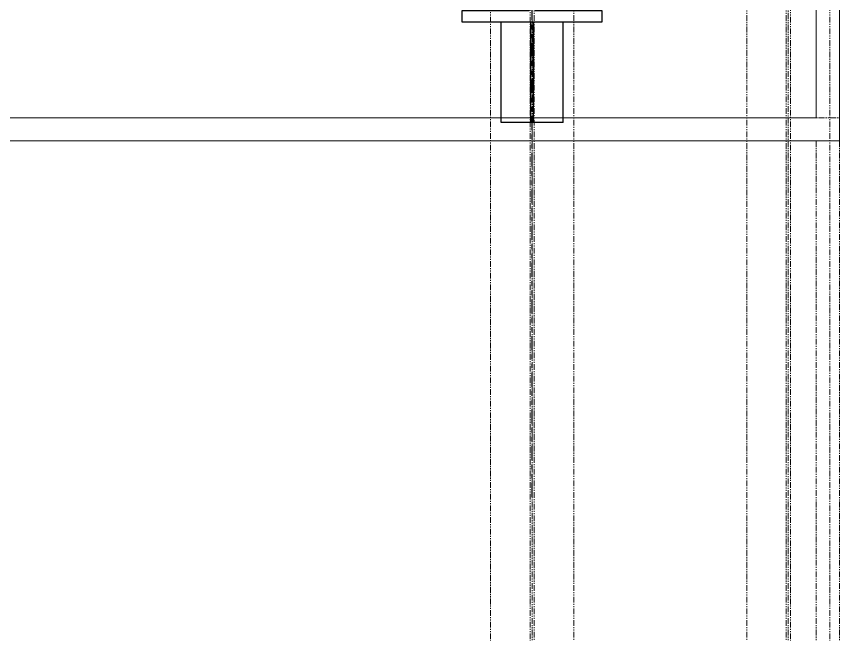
# Model space of a CAD drawing. Header units: inches. Extents: x 209270 to 234360, y -180214 to -150194.
# Drawn here: x 227405 to 229172, y -166874 to -165546 of the extents above; entities that cross this region are included whole.
import ezdxf

# ---------------------------------------------------------------- set-up
doc = ezdxf.new("R2010")
doc.units = ezdxf.units.IN
doc.header["$LTSCALE"] = 10
doc.header["$MEASUREMENT"] = 0
for name, pattern in [('CENTER', [2, 1.25, -0.25, 0.25, -0.25]), ('DXK_LINE_DOT2', [3.9198, 1.9599, -1.9599]), ('DXK_LINE_DOT5', [7.8785, 2.979, -0.9799, 0.9799, -0.9799, 0.9799, -0.9799]), ('PHANTOM', [2.5, 1.25, -0.25, 0.25, -0.25, 0.25, -0.25])]:
    doc.linetypes.add(name, pattern=pattern)
for name, color, linetype in [('_STR_0', 7, 'Continuous'), ('_STR_1', 7, 'Continuous'), ('_STR_2', 7, 'Continuous'), ('_STR_4', 7, 'Continuous')]:
    doc.layers.add(name, color=color, linetype=linetype)
for name, color, linetype, lineweight in [('DIM', 42, 'Continuous', 13), ('PHANTOM', 8, 'PHANTOM', 0), ('Sheeting', 4, 'Continuous', 0)]:
    doc.layers.add(name, color=color, linetype=linetype, lineweight=lineweight)

# ---------------------------------------------------------------- blocks, each defined once
blk = doc.blocks.new('A$C1b4ed5d7')
at = {"layer": 'PHANTOM'}
for p, q in [((11500, 11000, 0), (11500, 0, 0)), ((12050, 11000, -0.8), (12050, 4.4, -0.8))]:
    blk.add_line(p, q, dxfattribs=at)
for points, elevation in [([(11589.4, 10995.6), (11589.4, 4.4), (11410.6, 4.4), (11410.6, 10995.6)], 0), ([(11504.4, 10995.6), (11504.4, 4.4), (11495.6, 4.4), (11495.6, 10995.6)], 0), ([(-660, 10500), (12160, 10500), (12160, -550), (-660, -550)], -0.8), ([(-610, 10450), (12110, 10450), (12110, -500), (-610, -500)], -0.8)]:
    blk.add_lwpolyline(points, close=True, dxfattribs=dict(at, elevation=elevation))
at = {"layer": 'PHANTOM', "elevation": -0.8}
for points in [[(12139.4, 4.4), (12139.4, 10995.6), (11960.6, 10995.6), (11960.6, 4.4)], [(12054.4, 4.4), (12054.4, 10995.6), (12045.6, 10995.6), (12045.6, 4.4)]]:
    blk.add_lwpolyline(points, dxfattribs=at)
blk = doc.blocks.new('GridLine-116860372-154899 - 114867')
at = {"layer": '_STR_2', "color": 7, "linetype": 'DXK_LINE_DOT5'}
blk.add_line((228511.9, -166578), (228511.9, -163563.7), dxfattribs=at)
blk = doc.blocks.new('Part-116860372-114919 - 114867')
at = {"layer": '_STR_4', "linetype": 'Continuous'}
blk.add_hatch(color=4, dxfattribs=at).paths.add_polyline_path([(228511.9, -165267.7, -1), (228511.9, -165259.7, -1)])
at = {"layer": '_STR_2', "color": 2, "linetype": 'Continuous'}
for p, q in [((228361.9, -164968.7), (228661.9, -164968.7)), ((228361.9, -164993.7), (228361.9, -164968.7)), ((228661.9, -164968.7), (228661.9, -164993.7)), ((228505.4, -164993.7), (228361.9, -164993.7)), ((228505.4, -165533.7), (228505.4, -164993.7)), ((228661.9, -164993.7), (228518.4, -164993.7)), ((228518.4, -164993.7), (228518.4, -165533.7)), ((228361.9, -165558.7), (228361.9, -165533.7)), ((228361.9, -165533.7), (228505.4, -165533.7)), ((228518.4, -165533.7), (228661.9, -165533.7)), ((228661.9, -165533.7), (228661.9, -165558.7)), ((228661.9, -165558.7), (228361.9, -165558.7))]:
    blk.add_line(p, q, dxfattribs=at)
at = {"layer": '_STR_4', "color": 4, "linetype": 'CENTER'}
blk.add_line((228511.9, -165263.7), (228511.9, -165263.7), dxfattribs=at)
at = {"layer": '_STR_4', "color": 4, "linetype": 'Continuous'}
blk.add_circle((228511.9, -165263.7), 4, dxfattribs=at)
blk = doc.blocks.new('Part-116860372-154321 - 114867')
at = {"layer": '_STR_1', "color": 6, "linetype": 'DXK_LINE_DOT2'}
blk.add_line((228578.5, -165558.7), (228445.3, -165558.7), dxfattribs=at)
at = {"layer": '_STR_2', "color": 2, "linetype": 'Continuous'}
for p, q in [((228445.3, -165773.7), (228445.3, -165558.7)), ((228509, -165773.7), (228509, -165558.7)), ((228514.7, -165773.7), (228514.7, -165558.7)), ((228578.5, -165773.7), (228578.5, -165558.7)), ((228509, -165723.7), (228514.7, -165723.7)), ((228578.5, -165773.7), (228445.3, -165773.7))]:
    blk.add_line(p, q, dxfattribs=at)

msp = doc.modelspace()

# ---------------------------------------------------------------- linework, layer by layer
at = {"layer": 'Sheeting'}
for points in [[(216351.9, -154713.7), (229171.9, -154713.7), (229171.9, -165813.7), (216351.9, -165813.7)], [(216401.9, -154763.7), (229121.9, -154763.7), (229121.9, -165763.7), (216401.9, -165763.7)]]:
    msp.add_lwpolyline(points, close=True, dxfattribs=at)

# ---------------------------------------------------------------- block references
at = {"layer": '_STR_0', "zscale": 0.8}
for name in ['GridLine-116860372-154899 - 114867', 'Part-116860372-114919 - 114867', 'Part-116860372-154321 - 114867']:
    msp.add_blockref(name, (0, 0), dxfattribs=at)
at = {"layer": 'DIM'}
msp.add_blockref('A$C1b4ed5d7', (217011.9, -176263.7, 0.8), dxfattribs=at)

doc.saveas('drawing.dxf')
